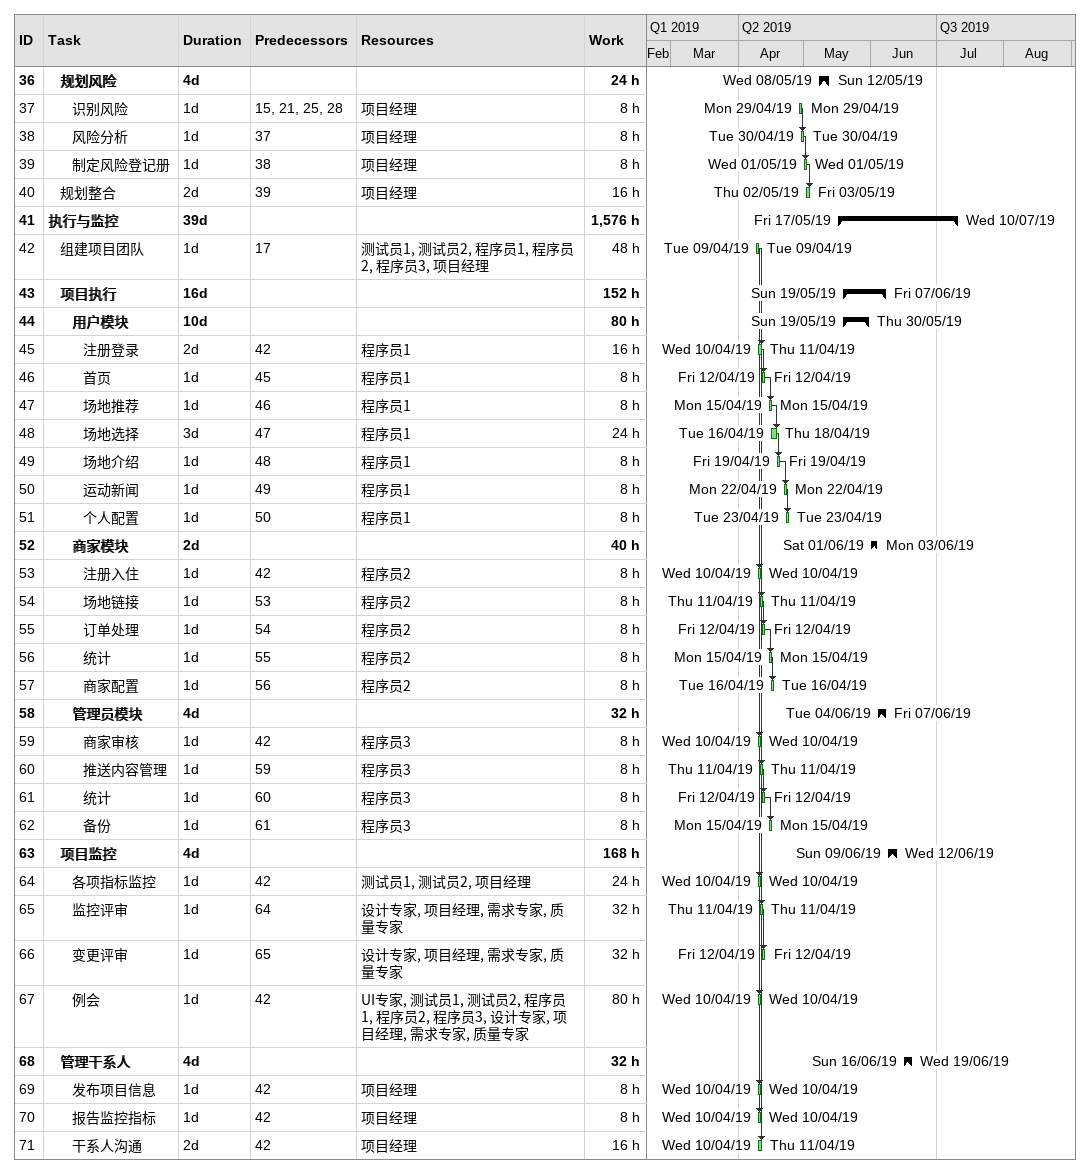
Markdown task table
| ID | Level | Task | Duration | Start | Finish | Predecessors | Resources | Work (h) |
|---|---|---|---|---|---|---|---|---|
| 36 | 2 | **规划风险** | 4d | 2019-05-08 | 2019-05-12 |  |  | 24 |
| 37 | 3 | 识别风险 | 1d | 2019-04-29 | 2019-04-29 | 15, 21, 25, 28 | 项目经理 | 8 |
| 38 | 3 | 风险分析 | 1d | 2019-04-30 | 2019-04-30 | 37 | 项目经理 | 8 |
| 39 | 3 | 制定风险登记册 | 1d | 2019-05-01 | 2019-05-01 | 38 | 项目经理 | 8 |
| 40 | 2 | 规划整合 | 2d | 2019-05-02 | 2019-05-03 | 39 | 项目经理 | 16 |
| 41 | 1 | **执行与监控** | 39d | 2019-05-17 | 2019-07-10 |  |  | 1576 |
| 42 | 2 | 组建项目团队 | 1d | 2019-04-09 | 2019-04-09 | 17 | 测试员1, 测试员2, 程序员1, 程序员2, 程序员3, 项目经理 | 48 |
| 43 | 2 | **项目执行** | 16d | 2019-05-19 | 2019-06-07 |  |  | 152 |
| 44 | 3 | **用户模块** | 10d | 2019-05-19 | 2019-05-30 |  |  | 80 |
| 45 | 4 | 注册登录 | 2d | 2019-04-10 | 2019-04-11 | 42 | 程序员1 | 16 |
| 46 | 4 | 首页 | 1d | 2019-04-12 | 2019-04-12 | 45 | 程序员1 | 8 |
| 47 | 4 | 场地推荐 | 1d | 2019-04-15 | 2019-04-15 | 46 | 程序员1 | 8 |
| 48 | 4 | 场地选择 | 3d | 2019-04-16 | 2019-04-18 | 47 | 程序员1 | 24 |
| 49 | 4 | 场地介绍 | 1d | 2019-04-19 | 2019-04-19 | 48 | 程序员1 | 8 |
| 50 | 4 | 运动新闻 | 1d | 2019-04-22 | 2019-04-22 | 49 | 程序员1 | 8 |
| 51 | 4 | 个人配置 | 1d | 2019-04-23 | 2019-04-23 | 50 | 程序员1 | 8 |
| 52 | 3 | **商家模块** | 2d | 2019-06-01 | 2019-06-03 |  |  | 40 |
| 53 | 4 | 注册入住 | 1d | 2019-04-10 | 2019-04-10 | 42 | 程序员2 | 8 |
| 54 | 4 | 场地链接 | 1d | 2019-04-11 | 2019-04-11 | 53 | 程序员2 | 8 |
| 55 | 4 | 订单处理 | 1d | 2019-04-12 | 2019-04-12 | 54 | 程序员2 | 8 |
| 56 | 4 | 统计 | 1d | 2019-04-15 | 2019-04-15 | 55 | 程序员2 | 8 |
| 57 | 4 | 商家配置 | 1d | 2019-04-16 | 2019-04-16 | 56 | 程序员2 | 8 |
| 58 | 3 | **管理员模块** | 4d | 2019-06-04 | 2019-06-07 |  |  | 32 |
| 59 | 4 | 商家审核 | 1d | 2019-04-10 | 2019-04-10 | 42 | 程序员3 | 8 |
| 60 | 4 | 推送内容管理 | 1d | 2019-04-11 | 2019-04-11 | 59 | 程序员3 | 8 |
| 61 | 4 | 统计 | 1d | 2019-04-12 | 2019-04-12 | 60 | 程序员3 | 8 |
| 62 | 4 | 备份 | 1d | 2019-04-15 | 2019-04-15 | 61 | 程序员3 | 8 |
| 63 | 2 | **项目监控** | 4d | 2019-06-09 | 2019-06-12 |  |  | 168 |
| 64 | 3 | 各项指标监控 | 1d | 2019-04-10 | 2019-04-10 | 42 | 测试员1, 测试员2, 项目经理 | 24 |
| 65 | 3 | 监控评审 | 1d | 2019-04-11 | 2019-04-11 | 64 | 设计专家, 项目经理, 需求专家, 质量专家 | 32 |
| 66 | 3 | 变更评审 | 1d | 2019-04-12 | 2019-04-12 | 65 | 设计专家, 项目经理, 需求专家, 质量专家 | 32 |
| 67 | 3 | 例会 | 1d | 2019-04-10 | 2019-04-10 | 42 | UI专家, 测试员1, 测试员2, 程序员1, 程序员2, 程序员3, 设计专家, 项目经理, 需求专家, 质量专家 | 80 |
| 68 | 2 | **管理干系人** | 4d | 2019-06-16 | 2019-06-19 |  |  | 32 |
| 69 | 3 | 发布项目信息 | 1d | 2019-04-10 | 2019-04-10 | 42 | 项目经理 | 8 |
| 70 | 3 | 报告监控指标 | 1d | 2019-04-10 | 2019-04-10 | 42 | 项目经理 | 8 |
| 71 | 3 | 干系人沟通 | 2d | 2019-04-10 | 2019-04-11 | 42 | 项目经理 | 16 |
